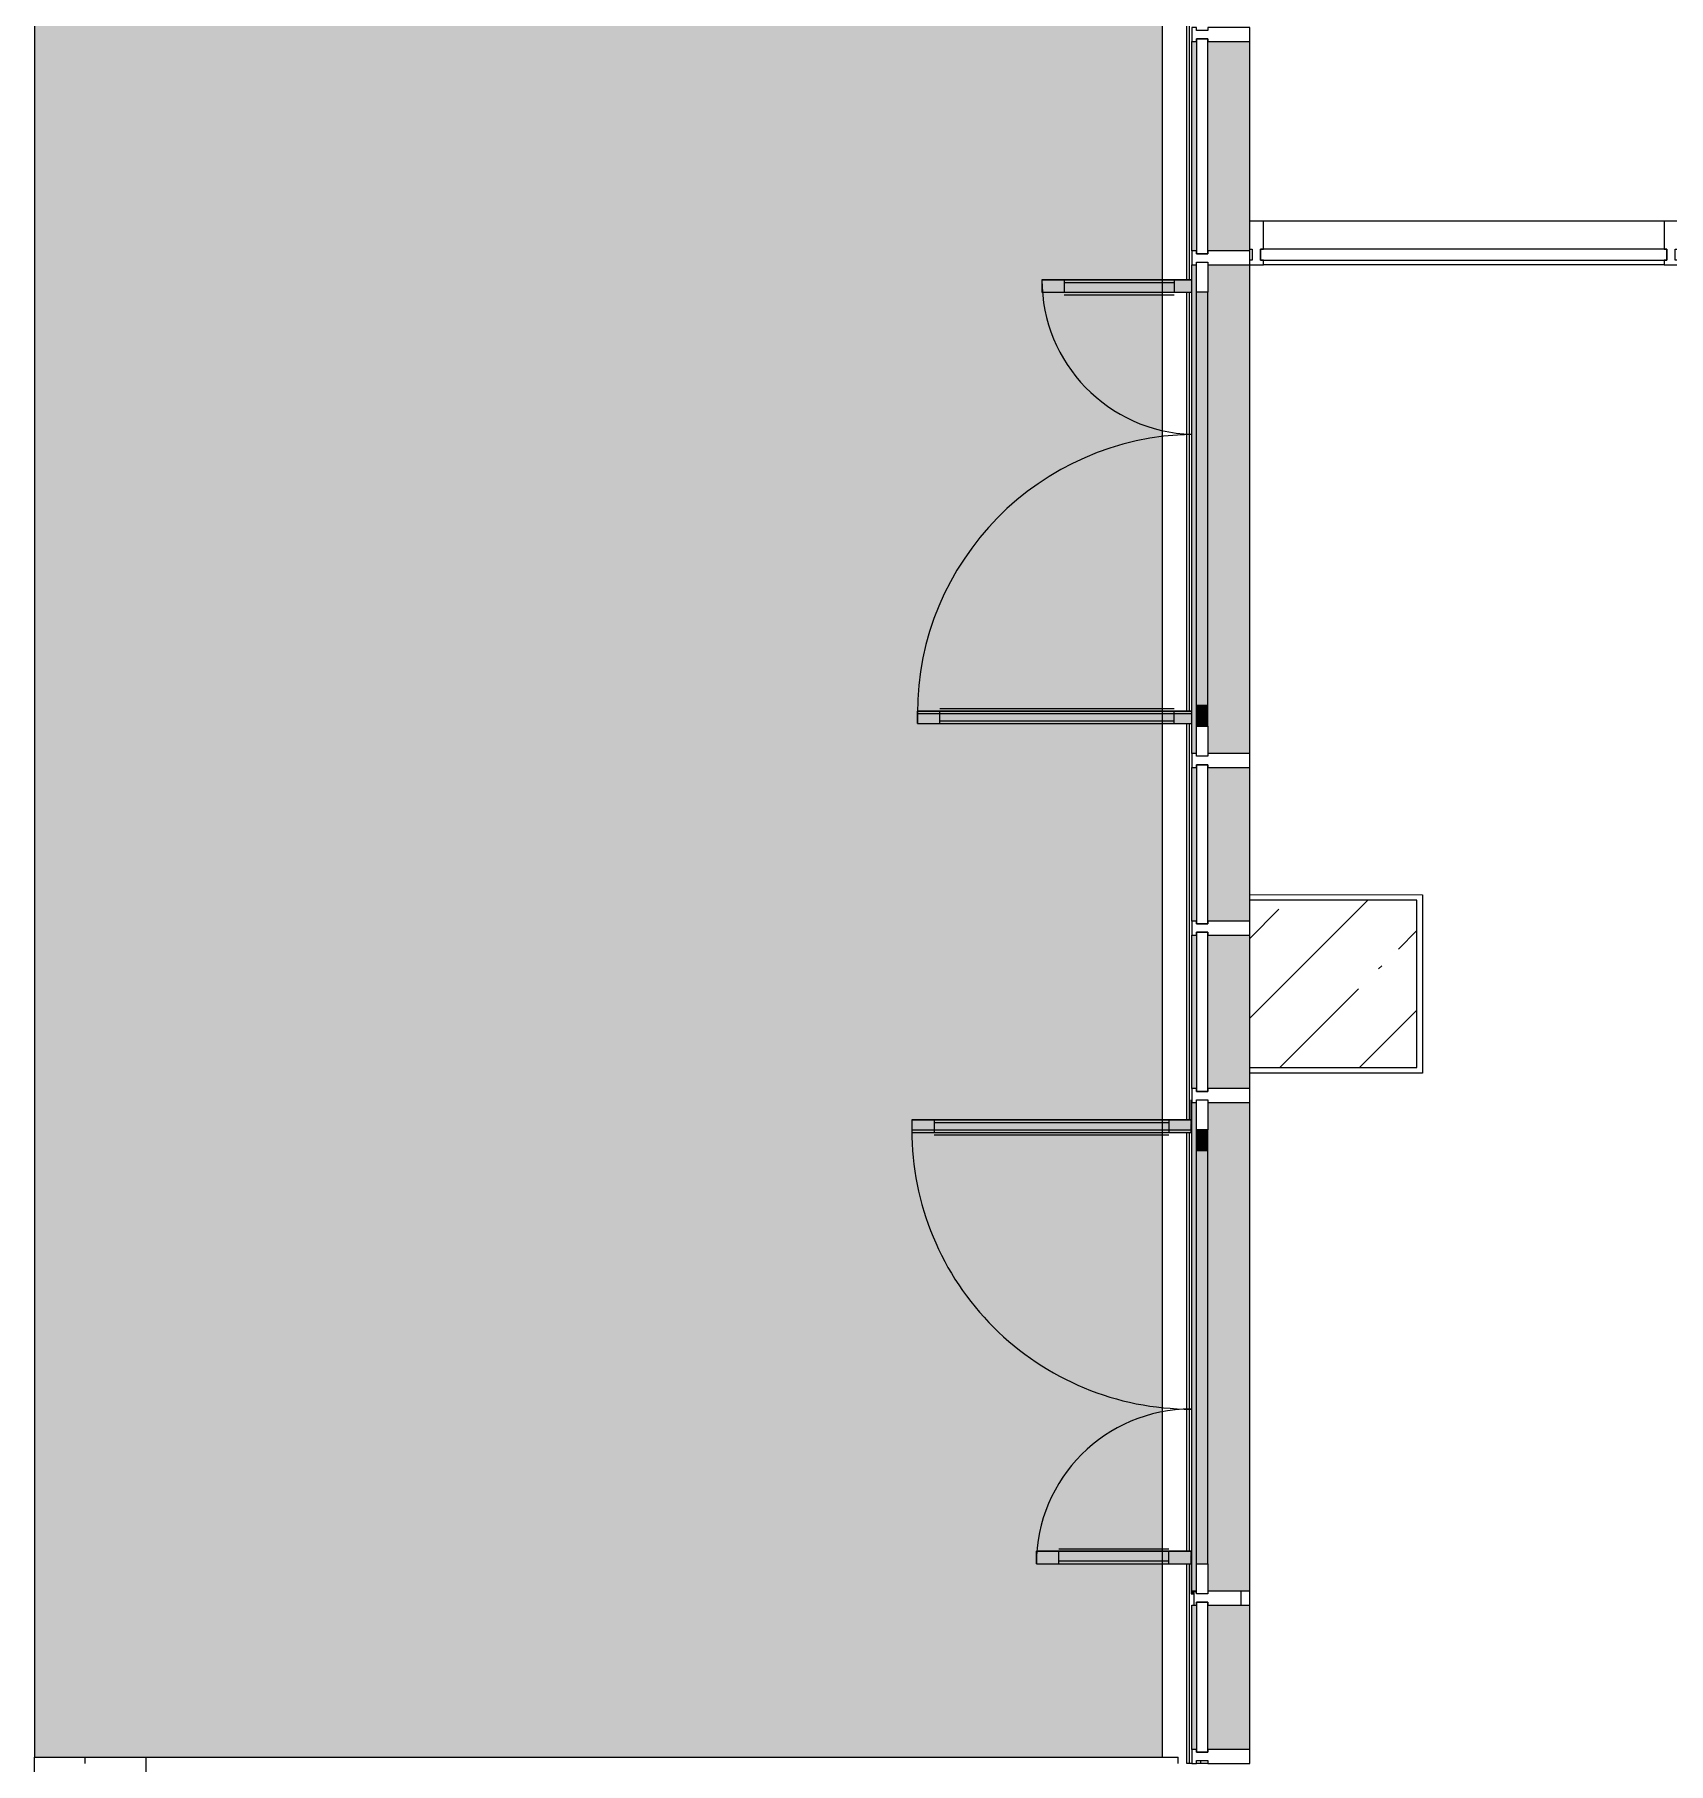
# Model space of a CAD drawing. Header units: millimetres. Extents: x 81368 to 286493, y -8553 to 29000.
# Drawn here: x 159193 to 165043, y 15358 to 21550 of the extents above; entities that cross this region are included whole.
import ezdxf

# ---------------------------------------------------------------- set-up
doc = ezdxf.new("R2010")
doc.units = ezdxf.units.MM
doc.linetypes.add('200_ШТРИХ__ш1_п0_6_', pattern=[160, 100, -60])
for name, color, linetype, lineweight in [('A-DETL-4', 7, 'Continuous', 5), ('A-DETL-MBND-1', 7, '200_ШТРИХ__ш1_п0_6_', 9), ('A-GLAZ-CURT-1', 7, 'Continuous', 5), ('A-GLAZ-CWMG-2', 7, 'Continuous', 5), ('A-WALL-6', 7, 'Continuous', 5), ('S-COLS-1', 7, 'Continuous', 5), ('Оси', 7, 'Continuous', 9)]:
    doc.layers.add(name, color=color, linetype=linetype, lineweight=lineweight)
doc.layers.add('A-DETL-GENF-6', color=7, linetype='Continuous', lineweight=9, true_color=0xc0c0c0, transparency=0.4)
for name, color, linetype, lineweight, true_color in [('A-DETL-GENF-7', 7, 'Continuous', 5, 0xaaaaaa), ('A-DETL-GENF-8', 7, 'Continuous', 5, 0xe2e2e2), ('A-DOOR-6', 7, 'Continuous', 5, 0xaaaaaa), ('A-FLOR-3', 7, 'Continuous', 5, 0xaaaaaa), ('A-GLAZ-CWMG-3', 7, 'Continuous', 5, 0x383e42)]:
    doc.layers.add(name, color=color, linetype=linetype, lineweight=lineweight, true_color=true_color)

# ---------------------------------------------------------------- blocks, each defined once
blk = doc.blocks.new('Системная панель - Стекло - 40мм-23998915-1_2_3_птичка')
at = {"layer": 'A-GLAZ-CURT-1'}
for p, q in [((268.5, 40), (-268.5, 40)), ((-268.5, 40), (-268.5, 0)), ((-268.5, 0), (268.5, 0)), ((268.5, 0), (268.5, 40))]:
    blk.add_line(p, q, dxfattribs=at)
blk = doc.blocks.new('Прямоугольный импост - Импост структурный с накладкой - 190мм-23188488-1_2_3_птичка')
at = {"layer": 'A-GLAZ-CWMG-2'}
for p, q in [((-50, 0), (-50, 17)), ((-50, 17), (0, 17)), ((-40, 0), (-50, 0)), ((-40, -40), (-40, 0)), ((0, 0), (-10, 0)), ((-10, 0), (-10, -40)), ((0, 17), (0, 0)), ((-50, -190), (-50, -40)), ((-50, -40), (-40, -40)), ((-10, -40), (0, -40)), ((0, -40), (0, -190)), ((0, -190), (-50, -190))]:
    blk.add_line(p, q, dxfattribs=at)
blk = doc.blocks.new('Прямоугольный импост - Импост структурный с накладкой - 190мм-23190188-1_2_3_птичка')
at = {"layer": 'A-GLAZ-CWMG-3'}
for points in [[(3861.1, 15408.1), (3871.1, 15408.1), (3871.1, 15925.1), (3854.1, 15925.1), (3854.1, 15408.1)], [(4031.1, 15408.1), (4061.1, 15408.1), (4060, 15925.1), (3911.1, 15925.1), (3911.1, 15408.1), (4006.1, 15408.1)]]:
    blk.add_hatch(color=256, dxfattribs=at).paths.add_polyline_path(points)
at = {"layer": 'A-GLAZ-CWMG-2'}
for p, q in [((3854.1, 15925.1), (3871.1, 15925.1)), ((3854.1, 15408.1), (3854.1, 15925.1)), ((4031.1, 15925.1), (4061.1, 15925.1)), ((4061.1, 15408.1), (4061.1, 15925.1))]:
    blk.add_line(p, q, dxfattribs=at)
blk = doc.blocks.new('Системная панель - Стекло - 40мм-23189506-1_2_3_птичка')
at = {"layer": 'A-GLAZ-CURT-1'}
for p, q in [((727.5, 40), (-727.5, 40)), ((-727.5, 40), (-727.5, 0)), ((-727.5, 0), (727.5, 0)), ((727.5, 0), (727.5, 40))]:
    blk.add_line(p, q, dxfattribs=at)
blk = doc.blocks.new('Прямоугольный импост - Импост структурный с накладкой - 160мм-19877847-1_2_3_птичка')
at = {"layer": 'A-GLAZ-CWMG-2'}
for p, q in [((0, 17), (-50, 17)), ((-50, 17), (-50, 0)), ((-50, 0), (-40, 0)), ((-40, 0), (-40, -40)), ((-10, -40), (-10, 0)), ((-10, 0), (0, 0)), ((0, 0), (0, 17)), ((-40, -40), (-50, -40)), ((-50, -40), (-50, -140)), ((0, -40), (-10, -40)), ((0, -140), (0, -40)), ((-50, -140), (0, -140))]:
    blk.add_line(p, q, dxfattribs=at)
blk = doc.blocks.new('Прямоугольный импост - Импост структурный с накладкой - 160мм-23189503-1_2_3_птичка')
at = {"layer": 'A-GLAZ-CWMG-2'}
for p, q in [((5545, 20882), (4110, 20882)), ((5545, 20725), (4110, 20725))]:
    blk.add_line(p, q, dxfattribs=at)
blk = doc.blocks.new('Прямоугольный импост - Импост структурный с накладкой - 190мм-23190275-1_2_3_птичка')
at = {"layer": 'A-GLAZ-CWMG-3'}
for points in [[(3854.1, 15975.1), (3871.1, 15975.1), (3871.1, 16750.1), (3854.1, 16750.1), (3854.1, 15982.1)], [(3871.1, 16073.1), (3911.1, 16073.1), (3910, 16750.1), (3871.1, 16750.1), (3871.1, 16743)], [(4031.1, 15975.1), (4061.1, 15975.1), (4060, 16750.1), (3911.1, 16750.1), (3911.1, 15975.1), (4006.1, 15975.1)]]:
    blk.add_hatch(color=256, dxfattribs=at).paths.add_polyline_path(points)
at = {"layer": 'A-GLAZ-CWMG-2'}
for p, q in [((3854.1, 15975.1), (3854.1, 16750.1)), ((3871.1, 16073.1), (3871.1, 16750.1)), ((3911.1, 16073.1), (3911.1, 16750.1)), ((4061.1, 15975.1), (4061.1, 16750.1)), ((3871.1, 15975.1), (3854.1, 15975.1)), ((4061.1, 15975.1), (4031.1, 15975.1))]:
    blk.add_line(p, q, dxfattribs=at)
blk = doc.blocks.new('Системная панель - Стекло - 40мм-23998919-1_2_3_птичка')
at = {"layer": 'A-GLAZ-CURT-1'}
for p, q in [((385, 40), (-385, 40)), ((-385, 40), (-385, 0)), ((385, 0), (385, 40)), ((-385, 0), (385, 0))]:
    blk.add_line(p, q, dxfattribs=at)
blk = doc.blocks.new('Прямоугольный импост - Импост структурный с накладкой - 190мм-23188961-1_2_3_птичка')
at = {"layer": 'A-GLAZ-CWMG-3'}
for points in [[(3871.1, 21150.1), (3871.1, 21525.1), (3854.1, 21525.1), (3854.1, 21150.1), (3861.1, 21150.1)], [(4031.1, 21150.1), (4061.1, 21150.1), (4060, 21525.1), (3911.1, 21525.1), (3911.1, 21150.1), (4006.1, 21150.1)]]:
    blk.add_hatch(color=256, dxfattribs=at).paths.add_polyline_path(points)
at = {"layer": 'A-GLAZ-CWMG-2'}
for p, q in [((3854.1, 21150.1), (3854.1, 21525.1)), ((4061.1, 21150.1), (4061.1, 21525.1))]:
    blk.add_line(p, q, dxfattribs=at)
blk = doc.blocks.new('Прямоугольный импост - Импост структурный с накладкой - 190мм-22862219-1_2_3_птичка')
at = {"layer": 'A-GLAZ-CWMG-2'}
for p, q in [((-25, 0), (-25, 17)), ((-25, 17), (25, 17)), ((-15, 0), (-25, 0)), ((-15, -40), (-15, 0)), ((25, 0), (15, 0)), ((15, 0), (15, -40)), ((25, 17), (25, 0)), ((-25, -190), (-25, -40)), ((-25, -40), (-15, -40)), ((15, -40), (25, -40)), ((25, -40), (25, -190)), ((25, -190), (-25, -190))]:
    blk.add_line(p, q, dxfattribs=at)
blk = doc.blocks.new('Прямоугольный импост - Импост структурный с накладкой - 190мм-23190277-1_2_3_птичка')
at = {"layer": 'A-GLAZ-CWMG-3'}
for points in [[(3861.1, 19950.1), (3871.1, 19950.1), (3871.1, 20725.1), (3854.1, 20725.1), (3854.1, 19950.1)], [(4006.1, 19950.1), (4061.1, 19950.1), (4060, 20725.1), (3911.1, 20725), (3911.1, 19950.1)], [(3871.1, 19950.1), (3911.1, 19950.1), (3910, 20627.1), (3871.1, 20627.1), (3871.1, 20192.4)]]:
    blk.add_hatch(color=256, dxfattribs=at).paths.add_polyline_path(points)
at = {"layer": 'A-GLAZ-CWMG-2'}
for p, q in [((3854.1, 19950.1), (3854.1, 20725.1)), ((4061.1, 19950.1), (4061.1, 20725.1)), ((3871.1, 19950.1), (3871.1, 20627.1)), ((3911.1, 19950.1), (3911.1, 20627.1))]:
    blk.add_line(p, q, dxfattribs=at)
blk = doc.blocks.new('Прямоугольный импост - Импост структурный с накладкой - 190мм-23188962-1_2_3_птичка')
at = {"layer": 'A-GLAZ-CWMG-3'}
for points in [[(3861.1, 20775.1), (3871.1, 20775.1), (3871.1, 21150.1), (3854.1, 21150.1), (3854.1, 20775.1)], [(4060, 20775.1), (4061.1, 20775.1), (4060, 21150.1), (3911.1, 21150.1), (3911.1, 20775.1), (4031.1, 20775.1)]]:
    blk.add_hatch(color=256, dxfattribs=at).paths.add_polyline_path(points)
at = {"layer": 'A-GLAZ-CWMG-2'}
for p, q in [((3854.1, 20775.1), (3854.1, 21150.1)), ((4061.1, 20882), (4061.1, 21150.1)), ((4061.1, 20775.1), (4061.1, 20782))]:
    blk.add_line(p, q, dxfattribs=at)
blk = doc.blocks.new('Прямоугольный импост - Импост структурный с накладкой - 190мм-V68-1_2_3_птичка')
at = {"layer": 'A-GLAZ-CWMG-2'}
for p, q in [((-25, 0), (-25, 17)), ((-25, 17), (25, 17)), ((-15, 0), (-25, 0)), ((-15, -40), (-15, 0)), ((25, 17), (25, 0)), ((-25, -190), (-25, -40)), ((-25, -40), (-15, -40)), ((25, -40), (25, -190)), ((25, -190), (-25, -190))]:
    blk.add_line(p, q, dxfattribs=at)
blk = doc.blocks.new('Прямоугольный импост - Импост структурный с накладкой - 160мм-19877843-1_2_3_птичка')
at = {"layer": 'A-GLAZ-CWMG-2'}
for p, q in [((-25, 0), (-25, 17)), ((-25, 17), (25, 17)), ((-15, 0), (-25, 0)), ((-15, -40), (-15, 0)), ((25, 0), (15, 0)), ((15, 0), (15, -40)), ((25, 17), (25, 0)), ((-25, -140), (-25, -40)), ((-25, -40), (-15, -40)), ((15, -40), (25, -40)), ((25, -40), (25, -140)), ((25, -140), (-25, -140))]:
    blk.add_line(p, q, dxfattribs=at)
blk = doc.blocks.new('BSC_Колонна _Прямоугольная - 600х600-17858062-1_2_3_птичка')
at = {"layer": 'S-COLS-1'}
h = blk.add_hatch(dxfattribs=at)
h.set_pattern_fill('FP_163', color=256, style=0, pattern_type=2)
h.set_pattern_definition([(45, (-4360, -18150), (-285.123, 285.123), []), (45, (-4074.88, -18150), (-285.123, 285.123), [504.031, -100.806, 16.764, -84.042])])
h.paths.add_polyline_path([(163.6, -300), (300, -300), (300, 300), (-300, 300), (-300, -300), (-151.3, -300)])
for p, q in [((300, 300), (-300, 300)), ((-300, 300), (-300, -300)), ((300, -300), (300, 300)), ((-300, -300), (300, -300))]:
    blk.add_line(p, q, dxfattribs=at)
blk = doc.blocks.new('Прямоугольный импост - Импост структурный с накладкой - 170мм-23186685-1_2_3_птичка')
at = {"layer": 'A-GLAZ-CWMG-2'}
for p, q in [((3836.1, 27150.1), (3846.1, 27150.1)), ((3836.1, 20672.1), (3836.1, 27150.1)), ((3846.1, 27150.1), (3854.1, 27150.1)), ((3846.1, 20672.1), (3846.1, 27150.1)), ((3886.1, 27140.1), (3886.1, 27150)), ((3836.1, 19127.1), (3836.1, 20627.1)), ((3846.1, 19127.1), (3846.1, 20627.1)), ((3836.1, 17663.1), (3836.1, 19082.1)), ((3846.1, 17663.1), (3846.1, 19082.1)), ((3836.1, 16118.1), (3836.1, 17618.1)), ((3846.1, 16118.1), (3846.1, 17618.1)), ((3836.1, 15358.1), (3836.1, 16073.1)), ((3846.1, 15358.1), (3846.1, 16073.1)), ((3846.1, 15358.1), (3836.1, 15358.1)), ((3854.1, 15358.1), (3846.1, 15358.1)), ((3886.1, 15358.1), (3871.1, 15358.1)), ((3886.1, 15358.1), (3886.1, 15368.1)), ((3911.1, 15358.1), (3886.1, 15358.1))]:
    blk.add_line(p, q, dxfattribs=at)
blk = doc.blocks.new('Прямоугольный импост - Импост структурный с накладкой - 190мм-23933667-1_2_3_птичка')
at = {"layer": 'A-GLAZ-CWMG-3'}
for points in [[(3861.1, 19150.1), (3871.1, 19150.1), (3871.1, 19950.1), (3854.1, 19950.1), (3854.1, 19150.1)], [(3871.1, 19150.1), (3911.1, 19150.1), (3910, 19950.1), (3871.1, 19950.1)], [(4060, 19150.1), (4061.1, 19150.1), (4060, 19950.1), (3911.1, 19950.1), (3911.1, 19150.1), (4031.1, 19150.1)]]:
    blk.add_hatch(color=256, dxfattribs=at).paths.add_polyline_path(points)
at = {"layer": 'A-GLAZ-CWMG-2'}
for p, q in [((3854.1, 19150.1), (3854.1, 19950.1)), ((3871.1, 19150.1), (3871.1, 19950.1)), ((3911.1, 19150.1), (3911.1, 19950.1)), ((4061.1, 19150.1), (4061.1, 19950.1))]:
    blk.add_line(p, q, dxfattribs=at)
blk = doc.blocks.new('Прямоугольный импост - Импост структурный с накладкой - 170мм-22968247-1_2_3_птичка')
at = {"layer": 'A-GLAZ-CWMG-2'}
for p, q in [((-25, 0), (-25, 10)), ((-25, 10), (25, 10)), ((25, 0), (15, 0)), ((15, 0), (15, -40)), ((25, 10), (25, 0)), ((-25, -160), (-25, -40)), ((15, -40), (25, -40)), ((25, -40), (25, -160)), ((25, -160), (-25, -160))]:
    blk.add_line(p, q, dxfattribs=at)
blk = doc.blocks.new('Прямоугольный импост - Импост структурный с накладкой - 170мм-23186686-1_2_3_птичка')
at = {"layer": 'A-GLAZ-CWMG-2'}
for p, q in [((4031.1, 27100.1), (4031.1, 26375.1)), ((3886.1, 15358.1), (3871.1, 15358.1))]:
    blk.add_line(p, q, dxfattribs=at)
blk = doc.blocks.new('Дверь_Витражная_СКБ_2Ст - ВН-1_ ДВН_ДАО_Главный вход_1800 в свету 3-31912953-1_2_3_птичка')
at = {"layer": 'A-DETL-GENF-8'}
for points in [[(-777, -17), (-822, -17), (-822, -554), (-777, -554), (-777, -25)], [(768, -25), (768, -17), (723, -17), (723, -1000), (768, -1000), (768, -35)]]:
    blk.add_hatch(color=256, dxfattribs=at).paths.add_polyline_path(points)
at = {"layer": 'A-DETL-GENF-7'}
for p, q in [((732, 40), (732, 0)), ((732, 40), (732, 0)), ((-822, -554), (-822, -17)), ((-822, -17), (-822, -554)), ((-777, -554), (-777, -17)), ((-777, -554), (-777, -17)), ((723, -1000), (723, -17)), ((723, -17), (723, -1000)), ((768, -1000), (768, -17)), ((768, -1000), (768, -17)), ((-822, -80), (-777, -80)), ((-812, -474), (-812, -80)), ((-768, -474), (-768, -80)), ((714, -920), (714, -80)), ((768, -80), (723, -80)), ((758, -920), (758, -80)), ((-822, -474), (-777, -474)), ((-822, -554), (-777, -554)), ((-822, -554), (-777, -554)), ((768, -920), (723, -920)), ((768, -1000), (723, -1000)), ((723, -1000), (768, -1000))]:
    blk.add_line(p, q, dxfattribs=at)
at = {"layer": 'A-DOOR-6'}
for p, q in [((-885, 40), (-777, 40)), ((-885, 0), (-885, 40)), ((-777, 40), (-777, 0)), ((777, 40), (885, 40)), ((777, 0), (777, 40)), ((885, 40), (885, 0)), ((-777, 0), (-885, 0)), ((-822, -554), (-822, -17)), ((732, -1000), (732, -17)), ((885, 0), (777, 0))]:
    blk.add_line(p, q, dxfattribs=at)
for centre, radius, start, end in [((-822, 0), 554, 270, 358.19581), ((732, 0), 1000, 180.98524, 270)]:
    blk.add_arc(centre, radius, start, end, dxfattribs=at)
blk = doc.blocks.new('Системная панель - Стекло - 40мм-V165-1_2_3_птичка')
at = {"layer": 'A-GLAZ-CURT-1'}
for p, q in [((285, 40), (-285, 40)), ((-285, 40), (-285, 0)), ((-285, 0), (285, 0)), ((285, 0), (285, 40))]:
    blk.add_line(p, q, dxfattribs=at)
blk = doc.blocks.new('Прямоугольный импост - Импост структурный с накладкой - 190мм-V166-1_2_3_птичка')
at = {"layer": 'A-GLAZ-CWMG-3'}
for points in [[(3861.1, 17775.1), (3871.1, 17775.1), (3871.1, 18325.1), (3854.1, 18325.1), (3854.1, 17775.1)], [(4006.1, 17775.1), (4061.1, 17775.1), (4060, 18325.1), (3911.1, 18325.1), (3911.1, 17775.1)]]:
    blk.add_hatch(color=256, dxfattribs=at).paths.add_polyline_path(points)
at = {"layer": 'A-GLAZ-CWMG-2'}
for p, q in [((3854.1, 17775.1), (3854.1, 18325.1)), ((4061.1, 17775.1), (4061.1, 17850))]:
    blk.add_line(p, q, dxfattribs=at)
blk = doc.blocks.new('Прямоугольный импост - Импост структурный с накладкой - 190мм-V167-1_2_3_птичка')
at = {"layer": 'A-GLAZ-CWMG-2'}
for p, q in [((-25, 0), (-25, 17)), ((-25, 17), (25, 17)), ((-15, 0), (-25, 0)), ((-15, -40), (-15, 0)), ((25, 0), (15, 0)), ((15, 0), (15, -40)), ((25, 17), (25, 0)), ((-25, -188.9), (-25, -40)), ((-25, -40), (-15, -40)), ((15, -40), (25, -40)), ((25, -40), (25, -188.9))]:
    blk.add_line(p, q, dxfattribs=at)
blk = doc.blocks.new('Дверь_Витражная_СКБ_2Ст - ВН-1_ ДВН_ДАО_Главный вход_1800 в свету 4-31912968-1_2_3_птичка')
at = {"layer": 'A-DETL-GENF-8'}
h = blk.add_hatch(color=256, dxfattribs=at)
h.paths.add_polyline_path([(875, -10), (885, 0), (875, 0)])
h.paths.add_polyline_path([(885, -10), (875, -10), (875, -17), (885, -17)])
for points in [[(-768, -1020), (-768, -20), (-813, -25), (-813, -1020)], [(777, -574), (777, -20), (732, -25), (732, -574)]]:
    blk.add_hatch(color=256, dxfattribs=at).paths.add_polyline_path(points)
at = {"layer": 'A-DETL-GENF-7'}
for p, q in [((-777, -20), (-885, -20)), ((-885, -20), (-777, -20)), ((-768, -20), (-813, -20)), ((-813, -1020), (-813, -20)), ((-768, -20), (-813, -20)), ((-813, -20), (-813, -1020)), ((-768, -1020), (-768, -20)), ((-768, -1020), (-768, -20)), ((732, -20), (777, -20)), ((732, -574), (732, -20)), ((732, -20), (732, -574)), ((777, -20), (732, -20)), ((777, -574), (777, -20)), ((777, -574), (777, -20)), ((777, -20), (885, -20)), ((777, -20), (885, -20)), ((885, -20), (885, -10)), ((885, -20), (885, -10)), ((-813, -100), (-768, -100)), ((-803, -940), (-803, -100)), ((-759, -940), (-759, -100)), ((723, -494), (723, -100)), ((777, -100), (732, -100)), ((767, -494), (767, -100)), ((777, -494), (732, -494)), ((777, -574), (732, -574)), ((732, -574), (777, -574)), ((-813, -940), (-768, -940)), ((-813, -1020), (-768, -1020)), ((-813, -1020), (-768, -1020))]:
    blk.add_line(p, q, dxfattribs=at)
at = {"layer": 'A-DOOR-6'}
for p, q in [((-885, 40), (-777, 40)), ((-885, 0), (-885, 40)), ((-777, 40), (-777, 0)), ((777, 40), (885, 40)), ((777, 0), (777, 40)), ((885, 40), (885, 0)), ((-777, 0), (-885, 0)), ((-777, -1020), (-777, -20)), ((885, 0), (777, 0)), ((777, -574), (777, -20))]:
    blk.add_line(p, q, dxfattribs=at)
for centre, radius, start, end in [((-777, -20), 1000, 270, 0), ((777, -20), 554, 180, 270)]:
    blk.add_arc(centre, radius, start, end, dxfattribs=at)
blk = doc.blocks.new('Прямоугольный импост - Импост структурный с накладкой - 190мм-23933759-1_2_3_птичка')
at = {"layer": 'A-GLAZ-CWMG-3'}
for points in [[(3854.1, 17550.1), (3871.1, 17550.1), (3871.1, 17725.1), (3854.1, 17725.1), (3854.1, 17627.1)], [(4031.1, 17550.1), (4061.1, 17550.1), (4060, 17725.1), (3911.1, 17725.1), (3911.1, 17550.1), (4006.1, 17550.1)], [(3911.1, 17550.1), (3910, 17627.1), (3871.1, 17627.1), (3871.1, 17550.1), (3910, 17550.1)]]:
    blk.add_hatch(color=256, dxfattribs=at).paths.add_polyline_path(points)
at = {"layer": 'A-GLAZ-CWMG-2'}
for p, q in [((3854.1, 17550.1), (3854.1, 17725.1)), ((4061.1, 17550.1), (4061.1, 17725.1)), ((3871.1, 17550.1), (3871.1, 17627.1)), ((3911.1, 17550.1), (3911.1, 17627.1))]:
    blk.add_line(p, q, dxfattribs=at)
blk = doc.blocks.new('Прямоугольный импост - Импост структурный с накладкой - 190мм-23933741-1_2_3_птичка')
at = {"layer": 'A-GLAZ-CWMG-2'}
for p, q in [((-25, 0), (-25, 17)), ((-25, 17), (25, 17)), ((-15, 0), (-25, 0)), ((-15, -40), (-15, 0)), ((25, 17), (25, 0)), ((-25, -190), (-25, -40)), ((-25, -40), (-15, -40)), ((25, -40), (25, -190)), ((25, -190), (-25, -190))]:
    blk.add_line(p, q, dxfattribs=at)
blk = doc.blocks.new('Системная панель - Стекло - 40мм-V172-1_2_3_птичка')
at = {"layer": 'A-GLAZ-CURT-1'}
for p, q in [((285, 40), (-285, 40)), ((-285, 40), (-285, 0)), ((-285, 0), (285, 0)), ((285, 0), (285, 40))]:
    blk.add_line(p, q, dxfattribs=at)
blk = doc.blocks.new('Прямоугольный импост - Импост структурный с накладкой - 190мм-V173-1_2_3_птичка')
at = {"layer": 'A-GLAZ-CWMG-3'}
for points in [[(3861.1, 18375.1), (3871.1, 18375.1), (3871.1, 18925.1), (3854.1, 18925.1), (3854.1, 18375.1)], [(4060, 18375.1), (4060, 18925.1), (3911.1, 18925.1), (3911.1, 18375.1), (4031.1, 18375.1)]]:
    blk.add_hatch(color=256, dxfattribs=at).paths.add_polyline_path(points)
at = {"layer": 'A-GLAZ-CWMG-2'}
for p, q in [((3854.1, 18375.1), (3854.1, 18925.1)), ((4061.1, 18450), (4061.1, 18925.1))]:
    blk.add_line(p, q, dxfattribs=at)
blk = doc.blocks.new('Прямоугольный импост - Импост структурный с накладкой - 190мм-V174-1_2_3_птичка')
at = {"layer": 'A-GLAZ-CWMG-2'}
for p, q in [((-25, 0), (-25, 17)), ((-25, 17), (25, 17)), ((25, 0), (15, 0)), ((15, 0), (15, -40)), ((25, 17), (25, 0)), ((-25, -190), (-25, -40)), ((15, -40), (25, -40)), ((25, -40), (25, -190)), ((25, -190), (-25, -190))]:
    blk.add_line(p, q, dxfattribs=at)
blk = doc.blocks.new('Прямоугольный импост - Импост структурный с накладкой - 190мм-23933668-1_2_3_птичка')
at = {"layer": 'A-GLAZ-CWMG-3'}
for points in [[(3871.1, 18975.1), (3871.1, 19150.1), (3854.1, 19150.1), (3854.1, 18975.1), (3861.1, 18975.1)], [(3911.1, 19073.1), (3910, 19150.1), (3871.1, 19150.1), (3871.1, 19073.1), (3910, 19073.1)], [(4031.1, 18975.1), (4061.1, 18975.1), (4060, 19150.1), (3911.1, 19150.1), (3911.1, 18975.1), (4006.1, 18975.1)]]:
    blk.add_hatch(color=256, dxfattribs=at).paths.add_polyline_path(points)
at = {"layer": 'A-GLAZ-CWMG-2'}
for p, q in [((3854.1, 18975.1), (3854.1, 19150.1)), ((3871.1, 19073.1), (3871.1, 19150.1)), ((3911.1, 19073.1), (3911.1, 19150.1)), ((4061.1, 18975.1), (4061.1, 19150.1))]:
    blk.add_line(p, q, dxfattribs=at)

msp = doc.modelspace()

# ---------------------------------------------------------------- hatches: boundary and pattern name
at = {"layer": 'A-DETL-GENF-6'}
msp.add_hatch(color=256, dxfattribs=at).paths.add_polyline_path([(159192.9, 15380), (163232, 15380), (163232, 16073.1), (162780, 16073.1), (162780, 16118.1), (163232, 16118.1), (163232, 17618.1), (162334, 17618.1), (162334, 17663.1), (163232, 17663.1), (163232, 19082.1), (162354, 19082.1), (162354, 19127.1), (163232, 19127.1), (163232, 20627.1), (162800, 20627.1), (162800, 20672.1), (163232, 20672.1), (163232, 27252), (159192.9, 27252), (159192.9, 15593.2)])

# ---------------------------------------------------------------- linework, layer by layer
at = {"layer": 'A-DETL-4'}
for p, q in [((159192.9, 27252), (159192.9, 15380)), ((163232, 15380), (163232, 27252)), ((159192.9, 15380), (163232, 15380))]:
    msp.add_line(p, q, dxfattribs=at)
at = {"layer": 'A-DETL-MBND-1'}
msp.add_line((163542.9, 15975.1), (163542.9, 15925.1), dxfattribs=at)
at = {"layer": 'A-FLOR-3'}
for p, q in [((163544, 18470.3), (164162.9, 18469.2)), ((164162.9, 18469.2), (164162.9, 17830)), ((164162.9, 17830), (163544, 17830)), ((163542.9, 15975.1), (163542.9, 15925.1))]:
    msp.add_line(p, q, dxfattribs=at)
at = {"layer": 'A-WALL-6'}
for p, q in [((159192.9, 7205), (159192.9, 15380)), ((159192.9, 15380), (163287.9, 15380)), ((159372.9, 15380), (159372.9, 15358)), ((163287.9, 15357.7), (163287.9, 15380))]:
    msp.add_line(p, q, dxfattribs=at)
at = {"layer": 'Оси'}
msp.add_line((159592.9, 5439), (159592.9, 15380), dxfattribs=at)

# ---------------------------------------------------------------- block references
at = {"layer": 'A-DOOR-6', "rotation": 269.9999999999999}
for name, p in [('Дверь_Витражная_СКБ_2Ст - ВН-1_ ДВН_ДАО_Главный вход_1800 в свету 3-31912953-1_2_3_птичка', (163354, 19850.1)), ('Дверь_Витражная_СКБ_2Ст - ВН-1_ ДВН_ДАО_Главный вход_1800 в свету 4-31912968-1_2_3_птичка', (163354, 16850.1))]:
    msp.add_blockref(name, p, dxfattribs=at)
at = {"layer": 'A-GLAZ-CURT-1', "rotation": 269.9999999999999}
for name, p in [('Системная панель - Стекло - 40мм-23998919-1_2_3_птичка', (163354, 21150.1)), ('Системная панель - Стекло - 40мм-V172-1_2_3_птичка', (163354, 18650.1)), ('Системная панель - Стекло - 40мм-V165-1_2_3_птичка', (163354, 18050.1)), ('Системная панель - Стекло - 40мм-23998915-1_2_3_птичка', (163354, 15666.6))]:
    msp.add_blockref(name, p, dxfattribs=at)
at = {"layer": 'A-GLAZ-CURT-1'}
msp.add_blockref('Системная панель - Стекло - 40мм-23189506-1_2_3_птичка', (164310.4, 20742), dxfattribs=at)
at = {"layer": 'A-GLAZ-CWMG-2'}
for name, p in [('Прямоугольный импост - Импост структурный с накладкой - 170мм-23186685-1_2_3_птичка', (159482.9, 0)), ('Прямоугольный импост - Импост структурный с накладкой - 170мм-23186686-1_2_3_птичка', (159482.9, 0)), ('Прямоугольный импост - Импост структурный с накладкой - 190мм-23188961-1_2_3_птичка', (159482.9, 0)), ('Прямоугольный импост - Импост структурный с накладкой - 190мм-23188962-1_2_3_птичка', (159482.9, 0)), ('Прямоугольный импост - Импост структурный с накладкой - 160мм-23189503-1_2_3_птичка', (159482.9, 0)), ('Прямоугольный импост - Импост структурный с накладкой - 190мм-23190277-1_2_3_птичка', (159482.9, 0)), ('Прямоугольный импост - Импост структурный с накладкой - 190мм-23933667-1_2_3_птичка', (159482.9, 0)), ('Прямоугольный импост - Импост структурный с накладкой - 190мм-23933668-1_2_3_птичка', (159482.9, 0)), ('Прямоугольный импост - Импост структурный с накладкой - 190мм-V173-1_2_3_птичка', (159482.9, 0)), ('Прямоугольный импост - Импост структурный с накладкой - 190мм-V166-1_2_3_птичка', (159482.9, 0)), ('Прямоугольный импост - Импост структурный с накладкой - 190мм-23933759-1_2_3_птичка', (159482.9, 0)), ('Прямоугольный импост - Импост структурный с накладкой - 190мм-23933667-1_2_3_птичка', (159482.9, -2400)), ('Прямоугольный импост - Импост структурный с накладкой - 190мм-23190275-1_2_3_птичка', (159482.9, 0)), ('Прямоугольный импост - Импост структурный с накладкой - 190мм-23190188-1_2_3_птичка', (159482.9, 0))]:
    msp.add_blockref(name, p, dxfattribs=at)
at = {"layer": 'A-GLAZ-CWMG-2', "extrusion": (0, 0, -1)}
for name, p, rotation in [('Прямоугольный импост - Импост структурный с накладкой - 190мм-22862219-1_2_3_птичка', (-163354, 21550.1), 270.0000000000001), ('Прямоугольный импост - Импост структурный с накладкой - 160мм-19877843-1_2_3_птичка', (-165052.9, 20742), 180), ('Прямоугольный импост - Импост структурный с накладкой - 190мм-V68-1_2_3_птичка', (-163354, 20750.1), 270.0000000000001), ('Прямоугольный импост - Импост структурный с накладкой - 190мм-V174-1_2_3_птичка', (-163354, 18950.1), 270.0000000000001), ('Прямоугольный импост - Импост структурный с накладкой - 190мм-V167-1_2_3_птичка', (-163354, 18350.1), 270.0000000000001), ('Прямоугольный импост - Импост структурный с накладкой - 190мм-23933741-1_2_3_птичка', (-163354, 17750.1), 270.0000000000001), ('Прямоугольный импост - Импост структурный с накладкой - 170мм-22968247-1_2_3_птичка', (-163354, 15950.1), 270.0000000000001), ('Прямоугольный импост - Импост структурный с накладкой - 190мм-23188488-1_2_3_птичка', (-163354, 15358.1), 270.0000000000001)]:
    msp.add_blockref(name, p, dxfattribs=dict(at, rotation=rotation))
at = {"layer": 'A-GLAZ-CWMG-2', "rotation": 180}
msp.add_blockref('Прямоугольный импост - Импост структурный с накладкой - 160мм-19877847-1_2_3_птичка', (163542.9, 20742), dxfattribs=at)
at = {"layer": 'S-COLS-1'}
msp.add_blockref('BSC_Колонна _Прямоугольная - 600х600-17858062-1_2_3_птичка', (163842.9, 18150), dxfattribs=at)

doc.saveas('drawing.dxf')
